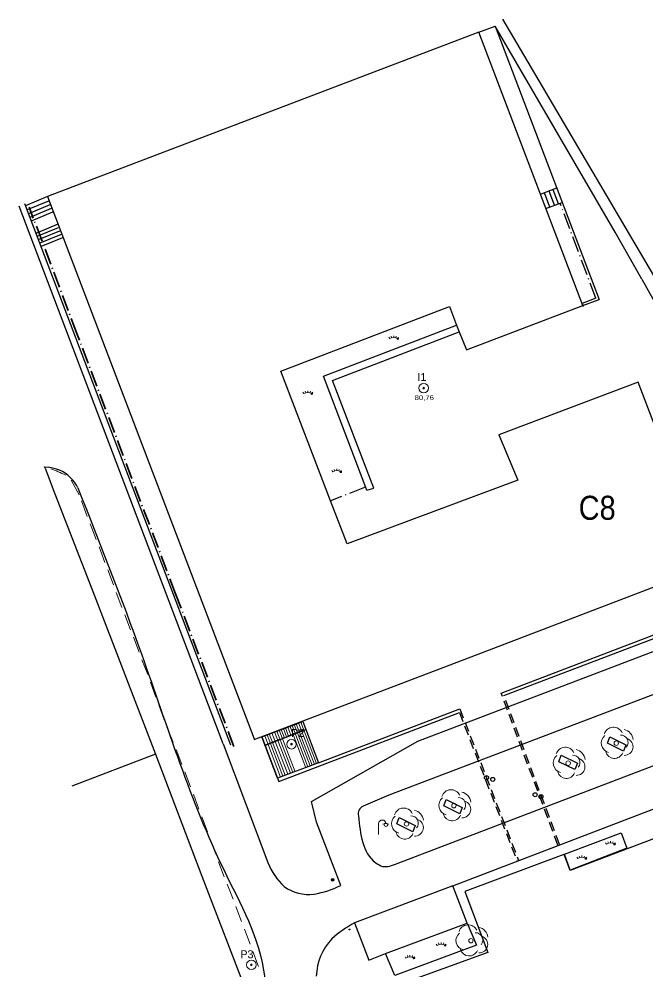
# Model space of a CAD drawing. Extents: x -89052 to -88824, y -100830 to -100594.
# Drawn here: x -89051.8 to -88973.6, y -100726.8 to -100608 of the extents above; entities that cross this region are included whole.
import ezdxf
from ezdxf.enums import TextEntityAlignment as Align

# ---------------------------------------------------------------- set-up
doc = ezdxf.new("R2010")
doc.units = 0
doc.header["$LTSCALE"] = 0.4
doc.header["$PDMODE"] = 32
doc.header["$PDSIZE"] = 0.2
doc.linetypes.add('DOT_DASHED', pattern=[7.7, 5, -1.2, 0.3, -1.2])
doc.linetypes.add('MEDIUM_DASHED', pattern=[4.5, 3, -1.5])
for name, color, linetype, lineweight in [('10', 7, 'Continuous', 25), ('11', 7, 'Continuous', 25), ('12', 7, 'Continuous', 13), ('2', 7, 'Continuous', 13), ('20', 7, 'Continuous', 13), ('21', 7, 'Continuous', 13), ('30', 7, 'Continuous', 25), ('41', 7, 'Continuous', 13), ('44', 7, 'Continuous', 25), ('45', 7, 'Continuous', 13)]:
    doc.layers.add(name, color=color, linetype=linetype, lineweight=lineweight)

msp = doc.modelspace()

# ---------------------------------------------------------------- hatches: boundary and pattern name
at = {"layer": '30'}
msp.add_hatch(color=256, dxfattribs=at).paths.add_polyline_path([(-89012.5503, -100715.5252, 1), (-89012.8578, -100715.5252, 1)])
at = {"layer": '44'}
msp.add_hatch(color=256, dxfattribs=at).paths.add_polyline_path([(-89010.543, -100721.724, 1), (-89010.643, -100721.724, 1)])

# ---------------------------------------------------------------- linework, layer by layer
at = {"layer": '10'}
for p, q in [((-89026.372, -100698.55), (-89051.841, -100631.383)), ((-89048.6, -100664.09), (-89047.393, -100667.282)), ((-88997.713, -100716.257), (-88935.799, -100692.574)), ((-89021.17, -100698.729), (-89016.053, -100696.727)), ((-89026.372, -100698.55), (-89020.783, -100713.376)), ((-89034.808, -100699.826), (-89045.234, -100703.838)), ((-89019.584, -100702.836), (-89019.426, -100703.245)), ((-88983.849, -100712.357), (-88996.191, -100716.997))]:
    msp.add_line(p, q, dxfattribs=at)
for points in [[(-88994.451, -100609.649), (-89048.304, -100630.139), (-89022.513, -100697.925)], [(-88996.914, -100647.064), (-88996.011, -100649.305), (-88981.467, -100643.774), (-88994.451, -100609.649)], [(-89019.178, -100651.991), (-88998.13, -100643.9), (-88997.233, -100646.233)], [(-89008.428, -100666.827), (-89013.852, -100652.622), (-88997.233, -100646.233), (-88996.914, -100647.064)], [(-89008.428, -100666.827), (-89007.572, -100666.574), (-89012.704, -100653.134), (-88996.914, -100647.064)], [(-88974.584, -100653.351), (-88991.966, -100659.946), (-88989.585, -100665.6), (-89010.878, -100673.551), (-89012.964, -100668.165), (-89019.178, -100651.991)], [(-89022.477, -100698.008), (-88993.99, -100687.115), (-88965.846, -100676.322), (-88969.116, -100667.581), (-88970.211, -100664.824), (-88974.584, -100653.351)], [(-89048.6, -100664.09), (-89048.646, -100663.94), (-89048.197, -100663.97)], [(-89047.393, -100667.282), (-89042.465, -100679.926), (-89034.808, -100699.826), (-89029.043, -100715.084), (-89023.333, -100729.887), (-89018.963, -100741.445)], [(-89011.698, -100716.228), (-89014.706, -100708.308), (-89015.336, -100705.728), (-89002.081, -100698.211), (-88956.439, -100680.779)], [(-88903.492, -100709.886), (-88910.221, -100692.62), (-88933.523, -100701.509), (-88936.355, -100694.104), (-88948.61, -100698.641), (-88947.899, -100700.98), (-88983.061, -100714.342), (-88983.796, -100712.337)], [(-88996.191, -100716.997), (-88993.353, -100724.604), (-89004.584, -100728.67), (-88997.99, -100746.044)]]:
    msp.add_lwpolyline(points, dxfattribs=at)
for points in [[(-88978.109, -100697.666), (-88976.106, -100698.662), (-88976.402, -100699.465), (-88978.405, -100698.469)], [(-88984.165, -100699.959), (-88982.162, -100700.955), (-88982.458, -100701.758), (-88984.461, -100700.762)], [(-88998.533, -100705.474), (-88996.53, -100706.47), (-88996.826, -100707.273), (-88998.829, -100706.277)], [(-89004.705, -100708.527), (-89004.409, -100707.724), (-89002.406, -100708.72), (-89002.702, -100709.523)]]:
    msp.add_lwpolyline(points, close=True, dxfattribs=at)
for centre in [(-88993.503, -100702.757), (-88992.718, -100702.973), (-88987.432, -100704.885), (-88986.709, -100705.13)]:
    msp.add_circle(centre, 0.25, dxfattribs=at)
for centre, radius, start, end in [((-89049.4527, -100671.4882), 7.6223, 69.70637, 80.51817), ((-89048.5952, -100668.5073), 4.5349, 25.26211, 66.80374), ((-89013.0381, -100710.2896), 8.3372, 201.72779, 226.71832), ((-89015.6918, -100712.0945), 5.25, 234.31839, 277.47237), ((-89016.984, -100705.5506), 11.9142, 279.5421, 296.33862), ((-89003.5375, -100733.2559), 13.9178, 117.46742, 131.76599), ((-89007.5092, -100727.8111), 7.2417, 137.02911, 178.10758)]:
    msp.add_arc(centre, radius, start, end, dxfattribs=at)
msp.add_spline([(-89044.494, -100666.572), (-89036.569, -100687.283), (-89026.301, -100714.249), (-89021.182, -100727.76), (-89021.227, -100728.714), (-89022.068, -100729.404)], degree=3, dxfattribs=at)
at = {"layer": '11'}
for p, q in [((-88991.673, -100692.199), (-88955.974, -100678.571)), ((-88991.333, -100692.509), (-88955.99, -100679.016)), ((-89014.474, -100700.915), (-88996.832, -100694.169)), ((-89019.426, -100703.245), (-88996.882, -100694.624))]:
    msp.add_line(p, q, dxfattribs=at)
at = {"layer": '11', "linetype": 'MEDIUM_DASHED'}
for p, q in [((-88984.594, -100711.176), (-88991.673, -100692.199)), ((-88984.396, -100711.107), (-88991.333, -100692.509)), ((-88996.832, -100694.169), (-88989.502, -100713.073)), ((-88996.882, -100694.624), (-88989.695, -100713.16))]:
    msp.add_line(p, q, dxfattribs=at)
at = {"layer": '11', "linetype": 'DOT_DASHED'}
msp.add_line((-89021.172, -100698.685), (-89016.055, -100696.677), dxfattribs=at)
at = {"layer": '11'}
for points in [[(-88974.117, -100640.489), (-88977.445, -100634.635), (-88992.414, -100608.892)], [(-88974.117, -100640.489), (-88971.146, -100645.786), (-88968.567, -100652.626)]]:
    msp.add_lwpolyline(points, dxfattribs=at)
at = {"layer": '11', "linetype": 'DOT_DASHED', "lineweight": 35}
msp.add_lwpolyline([(-89025.026, -100698.846), (-89032.31, -100679.788), (-89044.617, -100647.262), (-89050.581, -100631.489)], dxfattribs=at)
at = {"layer": '12', "lineweight": 25}
for p, q in [((-88972.211, -100640.75), (-88991.472, -100607.988)), ((-88986.765, -100629.853), (-88984.726, -100629.077)), ((-88985.588, -100631.474), (-88986.266, -100629.71)), ((-88985.009, -100631.237), (-88985.687, -100629.473)), ((-88984.508, -100631.078), (-88985.186, -100629.314)), ((-89025.416, -100698.707), (-89051.122, -100631.059)), ((-89048.304, -100630.139), (-89051.027, -100631.345)), ((-89050.801, -100631.799), (-89048.135, -100630.681)), ((-89050.636, -100632.264), (-89047.97, -100631.146)), ((-88986.08, -100631.676), (-88984.041, -100630.9)), ((-89050.457, -100632.753), (-89047.791, -100631.635)), ((-89050.302, -100633.204), (-89047.636, -100632.086)), ((-89049.707, -100634.739), (-89047.041, -100633.621)), ((-89049.575, -100635.131), (-89046.909, -100634.013)), ((-89049.408, -100635.547), (-89046.742, -100634.429)), ((-89049.218, -100635.964), (-89046.552, -100634.846)), ((-89049.039, -100636.38), (-89046.373, -100635.262)), ((-88981.467, -100643.774), (-88979.428, -100643.024)), ((-89004.645, -100713.484), (-88958.984, -100696.016))]:
    msp.add_line(p, q, dxfattribs=at)
at = {"layer": '12', "linetype": 'DOT_DASHED', "lineweight": 25}
for p, q in [((-88979.839, -100642.843), (-88984.305, -100631.042)), ((-88979.839, -100642.843), (-88981.581, -100643.506)), ((-89008.734, -100666.527), (-89012.964, -100668.165))]:
    msp.add_line(p, q, dxfattribs=at)
at = {"layer": '12'}
for p, q in [((-89018.195, -100697.557), (-89018.587, -100696.536)), ((-89018.579, -100696.47), (-89018.58, -100696.469)), ((-89017.906, -100697.457), (-89018.299, -100696.431)), ((-89016.045, -100701.51), (-89018.046, -100696.299)), ((-89015.787, -100701.398), (-89017.771, -100696.23)), ((-89015.514, -100701.295), (-89017.503, -100696.115)), ((-89015.25, -100701.197), (-89017.239, -100696.014)), ((-89014.986, -100701.099), (-89016.973, -100695.92)), ((-89014.698, -100700.97), (-89016.672, -100695.826)), ((-89019.532, -100702.804), (-89021.512, -100697.644)), ((-89019.196, -100702.686), (-89021.176, -100697.53)), ((-89018.9, -100702.581), (-89020.883, -100697.416)), ((-89018.623, -100702.461), (-89020.608, -100697.288)), ((-89018.312, -100702.333), (-89020.296, -100697.162)), ((-89017.98, -100702.215), (-89019.966, -100697.042)), ((-89017.671, -100702.123), (-89019.661, -100696.939)), ((-89017.392, -100702.012), (-89019.38, -100696.832)), ((-89018.72, -100697.768), (-89019.114, -100696.742)), ((-89018.442, -100697.659), (-89018.836, -100696.632))]:
    msp.add_line(p, q, dxfattribs=at)
at = {"layer": '12', "lineweight": 25}
for points in [[(-88994.451, -100609.649), (-88992.414, -100608.892), (-88979.428, -100643.024)], [(-88962.124, -100688.359), (-89005.691, -100704.963), (-89008.876, -100706.31)]]:
    msp.add_lwpolyline(points, dxfattribs=at)
for points in [[(-89021.553, -100697.659), (-89016.429, -100695.723), (-89014.46, -100700.9), (-89019.584, -100702.836)], [(-88997.713, -100716.257), (-89009.957, -100720.907), (-89008.174, -100725.56), (-89006.086, -100724.73), (-88995.905, -100720.922)]]:
    msp.add_lwpolyline(points, close=True, dxfattribs=at)
msp.add_arc((-89008.5249, -100707.2463), 1, 110.5562, 196.83831, dxfattribs=at)
msp.add_spline([(-89009.482, -100707.536), (-89007.328, -100713.395), (-89006.469, -100713.837), (-89004.645, -100713.484)], degree=3, dxfattribs=at)
at = {"layer": '12'}
msp.add_point((-88981.467, -100643.774), dxfattribs=at)
at = {"layer": '2'}
for centre in [(-89001.341, -100654.094), (-89017.838, -100698.581), (-89022.84, -100726.138)]:
    msp.add_circle(centre, 0.6, dxfattribs=at)
for p in [(-89001.341, -100654.094), (-89017.838, -100698.581), (-89022.84, -100726.138)]:
    msp.add_point(p, dxfattribs=at)
at = {"layer": '20'}
for p, q in [((-89005.583, -100647.911), (-89005.693, -100647.744)), ((-89005.347, -100647.8), (-89005.406, -100647.607)), ((-89005.083, -100647.761), (-89005.083, -100647.561)), ((-89004.824, -100647.798), (-89004.767, -100647.608)), ((-89004.583, -100647.911), (-89004.473, -100647.744)), ((-89016.303, -100654.783), (-89016.413, -100654.616)), ((-89016.067, -100654.672), (-89016.126, -100654.479)), ((-89015.803, -100654.633), (-89015.803, -100654.433)), ((-89015.544, -100654.67), (-89015.487, -100654.48)), ((-89015.303, -100654.783), (-89015.193, -100654.616)), ((-89012.689, -100664.548), (-89012.799, -100664.381)), ((-89012.453, -100664.437), (-89012.512, -100664.244)), ((-89012.189, -100664.398), (-89012.189, -100664.198)), ((-89011.93, -100664.435), (-89011.873, -100664.245)), ((-89011.689, -100664.548), (-89011.579, -100664.381)), ((-88978.286, -100710.948), (-88978.345, -100710.754)), ((-88978.022, -100710.908), (-88978.022, -100710.708)), ((-88977.763, -100710.946), (-88977.706, -100710.755)), ((-88978.522, -100711.058), (-88978.632, -100710.891)), ((-88977.522, -100711.058), (-88977.412, -100710.891)), ((-88982.098, -100712.85), (-88982.208, -100712.683)), ((-88981.862, -100712.74), (-88981.921, -100712.546)), ((-88981.598, -100712.7), (-88981.598, -100712.5)), ((-88981.339, -100712.738), (-88981.282, -100712.547)), ((-88981.098, -100712.85), (-88980.988, -100712.683)), ((-88999.663, -100723.71), (-88999.773, -100723.543)), ((-88999.427, -100723.6), (-88999.486, -100723.406)), ((-88999.163, -100723.56), (-88999.163, -100723.36)), ((-88998.904, -100723.598), (-88998.847, -100723.407)), ((-88998.663, -100723.71), (-88998.553, -100723.543)), ((-89003.319, -100725.182), (-89003.378, -100724.988)), ((-89003.055, -100725.142), (-89003.055, -100724.942)), ((-89002.796, -100725.18), (-89002.739, -100724.989)), ((-89003.555, -100725.292), (-89003.665, -100725.125)), ((-89002.555, -100725.292), (-89002.445, -100725.125))]:
    msp.add_line(p, q, dxfattribs=at)
at = {"layer": '20', "lineweight": 25}
for points in [[(-88983.785, -100712.335), (-88976.699, -100709.655), (-88975.971, -100711.586), (-88983.044, -100714.307)], [(-89004.938, -100727.488), (-89006.086, -100724.73), (-88995.905, -100720.922), (-88994.757, -100723.68)]]:
    msp.add_lwpolyline(points, close=True, dxfattribs=at)
at = {"layer": '20'}
for centre in [(-89005.0828, -100648.6686), (-89015.8031, -100655.5405), (-89012.1895, -100665.3058), (-88978.0216, -100711.8165), (-88981.5976, -100713.6085), (-88999.1626, -100724.4685), (-89003.0546, -100726.0505)]:
    msp.add_arc(centre, 0.9083, 56.60151, 123.39849, dxfattribs=at)
for p in [(-89004.583, -100647.911), (-89015.303, -100654.783), (-89011.689, -100664.548), (-88977.522, -100711.058), (-88981.098, -100712.85), (-88998.663, -100723.71), (-89002.555, -100725.292)]:
    msp.add_point(p, dxfattribs=at)
at = {"layer": '21'}
for centre in [(-88977.3085, -100698.4475), (-88983.3115, -100700.9495), (-88997.5735, -100706.2545), (-89003.4825, -100708.5375), (-88995.4435, -100723.1325)]:
    msp.add_circle(centre, 0.2737, dxfattribs=at)
for centre, radius, start, end in [((-88977.6583, -100697.6385), 1.1831, 24.76228, 163.22075), ((-88977.9683, -100698.4268), 1.2099, 128.95546, 256.05052), ((-88976.7462, -100698.3514), 0.9128, 319.6043, 91.68267), ((-88976.5894, -100698.1196), 1.3901, 5.22462, 78.57542), ((-88983.6613, -100700.1405), 1.1831, 24.76228, 163.22075), ((-88976.2847, -100698.9024), 1.0742, 267.9563, 71.79057), ((-88983.9713, -100700.9288), 1.2099, 128.95546, 256.05052), ((-88982.7492, -100700.8534), 0.9128, 319.6043, 91.68267), ((-88982.5924, -100700.6216), 1.3901, 5.22462, 78.57542), ((-88977.5337, -100699.2407), 1.1107, 194.5123, 338.26394), ((-88982.2877, -100701.4044), 1.0742, 267.9563, 71.79057), ((-88983.5367, -100701.7427), 1.1107, 194.5123, 338.26394), ((-88997.9233, -100705.4455), 1.1831, 24.76228, 163.22075), ((-88996.8544, -100705.9266), 1.3901, 5.22462, 78.57542), ((-88998.2333, -100706.2338), 1.2099, 128.95546, 256.05052), ((-88997.0112, -100706.1584), 0.9128, 319.6043, 91.68267), ((-88996.5497, -100706.7094), 1.0742, 267.9563, 71.79057), ((-89003.8323, -100707.7285), 1.1831, 24.76228, 163.22075), ((-89002.7634, -100708.2096), 1.3901, 5.22462, 78.57542), ((-89004.1423, -100708.5168), 1.2099, 128.95546, 256.05052), ((-89002.9202, -100708.4414), 0.9128, 319.6043, 91.68267), ((-89002.4587, -100708.9924), 1.0742, 267.9563, 71.79057), ((-88997.7987, -100707.0477), 1.1107, 194.5123, 338.26394), ((-89003.7077, -100709.3307), 1.1107, 194.5123, 338.26394), ((-88995.7933, -100722.3235), 1.1831, 24.76228, 163.22075), ((-88994.7244, -100722.8046), 1.3901, 5.22462, 78.57542), ((-88996.1033, -100723.1118), 1.2099, 128.95546, 256.05052), ((-88994.8812, -100723.0364), 0.9128, 319.6043, 91.68267), ((-88994.4197, -100723.5874), 1.0742, 267.9563, 71.79057), ((-88995.6687, -100723.9257), 1.1107, 194.5123, 338.26394)]:
    msp.add_arc(centre, radius, start, end, dxfattribs=at)
at = {"layer": '30', "lineweight": 13}
msp.add_line((-88991.957, -100659.967), (-88991.917, -100659.927), dxfattribs=at)
at = {"layer": '30'}
msp.add_circle((-89012.704, -100715.5252), 0.1537, dxfattribs=at)
at = {"layer": '41'}
msp.add_line((-89006.96, -100709.848), (-89006.96, -100708.498), dxfattribs=at)
msp.add_circle((-89006.06, -100708.633), 0.225, dxfattribs=at)
for centre, radius, start, end in [((-89006.51, -100708.498), 0.45, 0, 180), ((-89006.06, -100709.263), 0.765, 61.92751, 118.07249)]:
    msp.add_arc(centre, radius, start, end, dxfattribs=at)
at = {"layer": '44'}
msp.add_circle((-89010.593, -100721.724), 0.05, dxfattribs=at)
at = {"layer": '45'}
for p, q in [((-89045.318, -100665.609), (-89044.349, -100667.433)), ((-89044.058, -100668.17), (-89043.33, -100670.13)), ((-89042.955, -100671.041), (-89042.227, -100673.001)), ((-89041.852, -100673.912), (-89041.124, -100675.872)), ((-89040.778, -100676.81), (-89040.065, -100678.679)), ((-89039.709, -100679.613), (-89038.996, -100681.482)), ((-89038.639, -100682.416), (-89037.926, -100684.284)), ((-89037.57, -100685.219), (-89036.857, -100687.087)), ((-89036.5, -100688.022), (-89035.787, -100689.89)), ((-89035.443, -100690.829), (-89034.755, -100692.707)), ((-89034.411, -100693.646), (-89033.723, -100695.524)), ((-89033.379, -100696.463), (-89032.622, -100698.314)), ((-89032.244, -100699.24), (-89031.527, -100701.107)), ((-89031.168, -100702.04), (-89030.451, -100703.907)), ((-89030.08, -100704.836), (-89029.383, -100706.711)), ((-89029.035, -100707.648), (-89028.339, -100709.523)), ((-89027.991, -100710.46), (-89027.294, -100712.335)), ((-89026.946, -100713.273), (-89026.22, -100715.136)), ((-89025.857, -100716.068), (-89025.13, -100717.931)), ((-89024.767, -100718.863), (-89024.06, -100720.734)), ((-89023.706, -100721.669), (-89022.998, -100723.54)), ((-89022.645, -100724.475), (-89021.937, -100726.346))]:
    msp.add_line(p, q, dxfattribs=at)
msp.add_arc((-89058.19, -100690.8635), 28.624, 64.8365, 68.89258, dxfattribs=at)

# ---------------------------------------------------------------- texts
at = {"layer": '12'}
msp.add_text('P3', height=1, dxfattribs=at).set_placement((-89024.219, -100725.32))
at = {"layer": '2'}
for s, p in [('I1', (-89002.114, -100653.209)), ('P2', (-89017.869, -100697.677))]:
    msp.add_text(s, height=1, dxfattribs=at).set_placement(p)
at = {"layer": '2', "width": 1.2}
msp.add_text('80,76', height=0.6, dxfattribs=at).set_placement((-89001.269, -100655.583), align=Align.CENTER)
at = {"layer": '2', "width": 0.9}
msp.add_text('C8', height=3, dxfattribs=at).set_placement((-88981.995, -100670.546))

doc.saveas('drawing.dxf')
